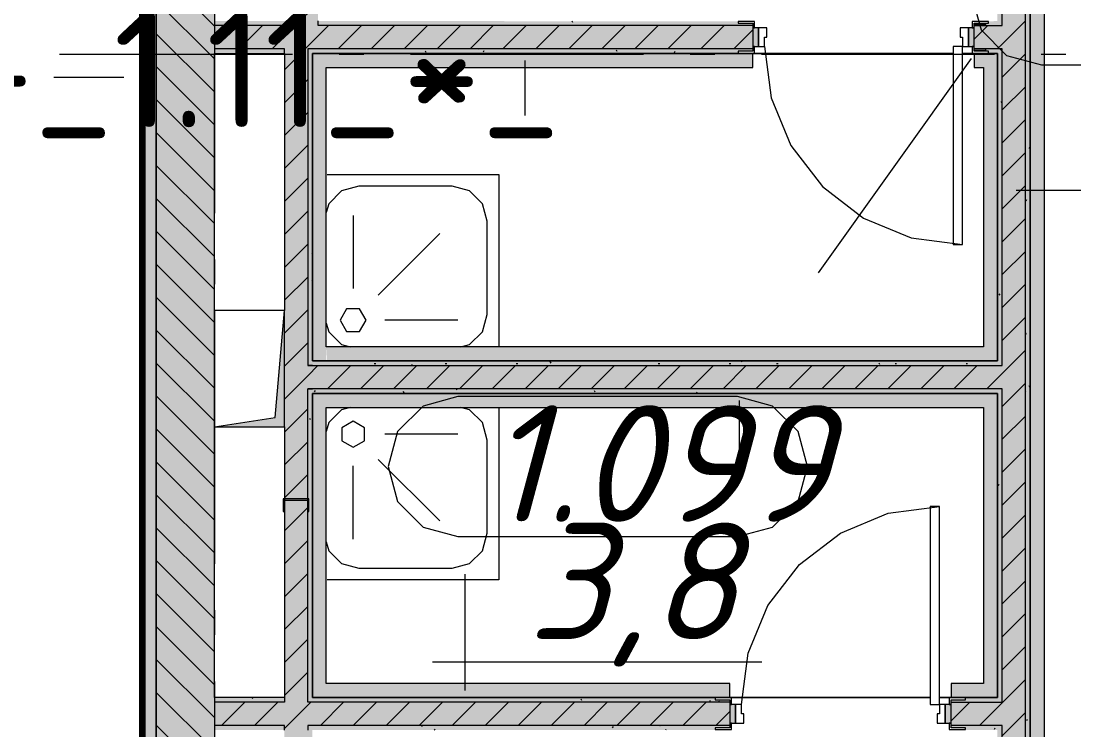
# Model space of a CAD drawing. Header units: millimetres. Extents: x -537608 to 253996, y -217170 to 186033.
# Drawn here: x -288856 to -284338, y -138401 to -135357 of the extents above; entities that cross this region are included whole.
import ezdxf

# ---------------------------------------------------------------- set-up
doc = ezdxf.new("R2010")
doc.units = ezdxf.units.MM
doc.layers.add('16) Лак 1.6м', color=160, linetype='Continuous', lineweight=90)
doc.layers.add('PDF _Геометрия', color=7, linetype='Continuous')
doc.layers.add('PDF _Текст', color=7, linetype='Continuous')
doc.layers.add('PDF _Сплошная заливка', color=7, linetype='Continuous', true_color=0xffffff)
doc.styles.add('PDF ISOCPEUR', font='isocpeur.ttf')
doc.styles.add('PDF ISOCPEUR Italic', font='isocpeui.ttf')

msp = doc.modelspace()

# ---------------------------------------------------------------- hatches: boundary and pattern name
at = {"layer": 'PDF _Сплошная заливка', "transparency": 33554559}
h = msp.add_hatch(color=256, dxfattribs=at)
h.paths.add_polyline_path([(-288026.1727, -150189.9804), (-288026.1727, -147199.9806), (-288276.1738, -147199.9806), (-288276.1738, -150189.9804)], flags=0)
h.paths.add_polyline_path([(-288026.1727, -146699.9783), (-288026.1727, -143499.9771), (-288276.1738, -143499.9771), (-288276.1738, -146699.9783)], flags=0)
h.paths.add_polyline_path([(-288026.1727, -142999.9771), (-288026.1727, -140199.9776), (-288276.1738, -140199.9776), (-288276.1738, -142999.9771)], flags=0)
h.paths.add_polyline_path([(-288026.1727, -139699.9775), (-288026.1727, -134749.975), (-288276.1738, -134749.975), (-288276.1738, -139699.9775)], flags=0)
h.paths.add_polyline_path([(-288276.1738, -134249.9749), (-288026.1727, -134249.9749), (-288026.1727, -133400.3178), (-288026.1727, -133399.6267), (-288026.1727, -132399.9732), (-288276.1738, -132399.9732), (-288276.1738, -134010.3489)], flags=0)
h = msp.add_hatch(color=256, dxfattribs=at)
h.paths.add_polyline_path([(-287581.172, -135376.67), (-287581.172, -134749.975), (-287681.1724, -134749.975), (-287681.1724, -135376.67)], flags=0)
h.paths.add_polyline_path([(-287681.1724, -134249.9749), (-287581.172, -134249.9749), (-287581.172, -132399.9732), (-287681.1724, -132399.9732), (-287681.1724, -134010.3489)], flags=0)
h = msp.add_hatch(color=256, dxfattribs=at)
h.paths.add_polyline_path([(-284666.1724, -142999.9771), (-284646.1715, -142999.9771), (-284646.1715, -142874.6299), (-284666.1724, -142874.6299), (-284666.1724, -142904.6313)], flags=0)
h.paths.add_polyline_path([(-284666.1724, -141924.63), (-284646.1715, -141924.63), (-284646.1715, -141204.6302), (-284666.1724, -141204.6302), (-284666.1724, -141894.6307)], flags=0)
h.paths.add_polyline_path([(-284666.1724, -141104.6298), (-284646.1715, -141104.6298), (-284646.1715, -140931.037), (-284666.1724, -140931.037)], flags=0)
h.paths.add_polyline_path([(-284646.1715, -140831.0366), (-284646.1715, -140551.6713), (-284656.172, -140551.6713), (-284656.172, -140613.6721), (-284664.1724, -140613.6721), (-284666.1724, -140831.0366)], flags=0)
h.paths.add_polyline_path([(-284646.1715, -139601.6715), (-284646.1715, -138381.6716), (-284666.1724, -138381.6716), (-284664.1724, -139539.6706), (-284656.172, -139539.6706), (-284656.172, -139601.6715)], flags=0)
h.paths.add_polyline_path([(-284646.1715, -138281.6712), (-284646.1715, -136936.561), (-284666.1724, -136936.561), (-284666.1724, -138281.6712)], flags=0)
h.paths.add_polyline_path([(-284646.1715, -136836.5606), (-284646.1715, -135476.6704), (-284666.1724, -135476.6704), (-284666.1724, -136836.5606)], flags=0)
h.paths.add_polyline_path([(-284666.1724, -135376.67), (-284646.1715, -135376.67), (-284646.1715, -133989.6267), (-284656.172, -133989.6267), (-284656.172, -134051.6275), (-284664.1724, -134051.6275), (-284666.1724, -135356.6691)], flags=0)
h.paths.add_polyline_path([(-284656.172, -133039.6268), (-284646.1715, -133039.6268), (-284646.1715, -132399.9732), (-284666.1724, -132399.9732), (-284664.1724, -132977.626), (-284656.172, -132977.626)], flags=0)
h = msp.add_hatch(color=256, dxfattribs=at)
h.paths.add_polyline_path([(-284591.0559, -143019.978), (-284546.1711, -143019.978), (-284546.1711, -142874.6299), (-284646.1715, -142874.6299), (-284646.1715, -143019.978)], flags=0)
h.paths.add_polyline_path([(-284646.1715, -141924.63), (-284546.1711, -141924.63), (-284546.1711, -140551.6713), (-284646.1715, -140551.6713), (-284646.1715, -141204.6302)], flags=0)
h.paths.add_polyline_path([(-284646.1715, -139601.6715), (-284546.1711, -139601.6715), (-284546.1711, -133989.6267), (-284646.1715, -133989.6267), (-284646.1715, -139003.0338)], flags=0)
h.paths.add_polyline_path([(-284646.1715, -133039.6268), (-284546.1711, -133039.6268), (-284546.1711, -132399.9732), (-284646.1715, -132399.9732), (-284646.1715, -132583.87)], flags=0)
h = msp.add_hatch(color=256, dxfattribs=at)
h.paths.add_polyline_path([(-284546.1711, -142999.9771), (-284526.1723, -142999.9771), (-284526.1723, -142874.6299), (-284546.1711, -142874.6299), (-284546.1711, -142925.8551)], flags=0)
h.paths.add_polyline_path([(-284526.1723, -141924.63), (-284528.1724, -140613.6721), (-284536.1728, -140613.6721), (-284536.1728, -140551.6713), (-284546.1711, -140551.6713), (-284546.1711, -141924.63)], flags=0)
h.paths.add_polyline_path([(-284526.1723, -139601.6715), (-284528.1724, -134051.6275), (-284536.1728, -134051.6275), (-284536.1728, -133989.6267), (-284546.1711, -133989.6267), (-284546.1711, -139601.6715), (-284536.1728, -139601.6715), (-284536.1728, -139539.6706), (-284528.1724, -139539.6706), (-284528.1724, -139601.6715)], flags=0)
h.paths.add_polyline_path([(-284526.1723, -133039.6268), (-284526.1723, -132399.9732), (-284546.1711, -132399.9732), (-284546.1711, -133039.6268), (-284536.1728, -133039.6268), (-284536.1728, -132977.626), (-284528.1724, -132977.626), (-284528.1724, -133039.6268)], flags=0)
at = {"layer": 'PDF _Сплошная заливка', "true_color": 0xfef929, "transparency": 33554559}
h = msp.add_hatch(color=2, dxfattribs=at)
h.paths.add_polyline_path([(-284466.1716, -142939.9785), (-284466.1716, -142874.6299), (-284518.1719, -142874.6299), (-284518.1719, -142904.6313), (-284526.1723, -142904.6313), (-284526.1723, -142939.9785)], flags=0)
h.paths.add_polyline_path([(-284466.1716, -141924.63), (-284466.1716, -140551.6713), (-284526.1723, -140551.6713), (-284526.1723, -141894.6307), (-284518.1719, -141894.6307), (-284518.1719, -141924.63)], flags=0)
h.paths.add_polyline_path([(-284466.1716, -139601.6715), (-284466.1716, -133989.6267), (-284526.1723, -133989.6267), (-284526.1723, -139601.6715)], flags=0)
h.paths.add_polyline_path([(-284466.1716, -133039.6268), (-284466.1716, -132399.9732), (-284526.1723, -132399.9732), (-284526.1723, -133039.6268)], flags=0)
at = {"layer": 'PDF _Сплошная заливка', "transparency": 33554559}
h = msp.add_hatch(color=256, dxfattribs=at)
h.paths.add_polyline_path([(-285726.1733, -135376.67), (-285716.1728, -135376.67), (-285716.1728, -135366.6695), (-285778.1715, -135366.6695), (-285778.1715, -135358.6691), (-287581.172, -135356.6691), (-287581.172, -135376.67), (-285855.9599, -135376.67)], flags=0)
h.paths.add_polyline_path([(-284704.1721, -135376.67), (-284666.1724, -135376.67), (-284666.1724, -135356.6691), (-284704.1721, -135358.6691), (-284704.1721, -135366.6695), (-284766.1729, -135366.6695), (-284766.1729, -135376.67), (-284756.1725, -135376.67)], flags=0)
h.paths.add_polyline_path([(-287681.1724, -135376.67), (-287681.1724, -135356.6691), (-288026.1727, -135356.6691), (-288026.1727, -135376.67)], flags=0)
h = msp.add_hatch(color=256, dxfattribs=at)
h.paths.add_polyline_path([(-288026.1727, -135476.6704), (-285716.1728, -135476.6704), (-285716.1728, -135376.67), (-288026.1727, -135376.67), (-288026.1727, -135436.83)], flags=0)
h.paths.add_polyline_path([(-284766.1729, -135476.6704), (-284646.1715, -135476.6704), (-284646.1715, -135376.67), (-284766.1729, -135376.67), (-284766.1729, -135466.6699)], flags=0)
at = {"layer": 'PDF _Сплошная заливка', "true_color": 0xf4f4f4, "transparency": 33554559}
for points in [[(-285716.1728, -135466.6699), (-285691.1727, -135466.6699), (-285691.1727, -135386.6704), (-285716.1728, -135386.6704), (-285716.1728, -135436.83)], [(-284791.173, -135466.6699), (-284766.1729, -135466.6699), (-284766.1729, -135386.6704), (-284791.173, -135386.6704), (-284791.173, -135436.83)]]:
    msp.add_hatch(color=7, dxfattribs=at).paths.add_polyline_path(points)
at = {"layer": 'PDF _Сплошная заливка', "transparency": 33554559}
h = msp.add_hatch(color=256, dxfattribs=at)
h.paths.add_polyline_path([(-285716.1728, -135496.6692), (-285719.3721, -135494.6691), (-285778.1715, -135494.6691), (-285778.1715, -135486.6687), (-285716.1728, -135486.6687), (-285716.1728, -135476.6704), (-287626.1731, -135476.6704), (-287626.1731, -135496.6692), (-285720.173, -135496.6692)], flags=0)
h.paths.add_polyline_path([(-284762.1727, -135496.6692), (-284666.1724, -135494.6691), (-284666.1724, -135476.6704), (-284766.1729, -135476.6704), (-284766.1729, -135486.6687), (-284704.1721, -135486.6687), (-284704.1721, -135494.6691), (-284766.1729, -135496.6692)], flags=0)
h.paths.add_polyline_path([(-287726.1735, -135496.6692), (-287726.1735, -135476.6704), (-288026.1727, -135476.6704), (-288026.1727, -135496.6692)], flags=0)
h = msp.add_hatch(color=256, dxfattribs=at)
h.paths.add_polyline_path([(-287626.1731, -149705.5247), (-287626.1731, -147199.9806), (-287726.1735, -147199.9806), (-287726.1735, -149705.5247)], flags=0)
h.paths.add_polyline_path([(-287726.1735, -146699.9783), (-287626.1731, -146699.9783), (-287626.1731, -145299.632), (-287726.1735, -145299.632), (-287726.1735, -145422.1975)], flags=0)
h.paths.add_polyline_path([(-287626.1731, -145199.6315), (-287626.1731, -143499.9771), (-287726.1735, -143499.9771), (-287726.1735, -145199.6315)], flags=0)
h.paths.add_polyline_path([(-287626.1731, -142999.9771), (-287626.1731, -140199.9776), (-287726.1735, -140199.9776), (-287726.1735, -142999.9771)], flags=0)
h.paths.add_polyline_path([(-287626.1731, -139699.9775), (-287626.1731, -138381.6716), (-287726.1735, -138381.6716), (-287726.1735, -139699.9775)], flags=0)
h.paths.add_polyline_path([(-287626.1731, -138281.6712), (-287626.1731, -135476.6704), (-287726.1735, -135476.6704), (-287726.1735, -138281.6712)], flags=0)
h = msp.add_hatch(color=256, dxfattribs=at)
h.paths.add_polyline_path([(-287626.1731, -149605.5243), (-287606.1721, -149605.5243), (-287606.1721, -147199.9806), (-287626.1731, -147199.9806), (-287626.1731, -148275.1597)], flags=0)
h.paths.add_polyline_path([(-287606.1721, -146699.9783), (-287606.1721, -145319.6308), (-287626.1731, -145319.6308), (-287626.1731, -146699.9783)], flags=0)
h.paths.add_polyline_path([(-287606.1721, -145179.6306), (-287606.1721, -143499.9771), (-287626.1731, -143499.9771), (-287626.1731, -145179.6306)], flags=0)
h.paths.add_polyline_path([(-287606.1721, -142999.9771), (-287606.1721, -141204.6302), (-287626.1731, -141204.6302), (-287626.1731, -142999.9771)], flags=0)
h.paths.add_polyline_path([(-287606.1721, -141104.6298), (-287606.1721, -140931.037), (-287626.1731, -140931.037), (-287626.1731, -141104.6298)], flags=0)
h.paths.add_polyline_path([(-287626.1731, -140831.0366), (-287606.1721, -140831.0366), (-287606.1721, -140199.9776), (-287626.1731, -140199.9776), (-287626.1731, -140429.5148)], flags=0)
h.paths.add_polyline_path([(-287606.1721, -139699.9775), (-287606.1721, -138401.6704), (-287626.1731, -138401.6704), (-287626.1731, -139699.9775)], flags=0)
h.paths.add_polyline_path([(-287626.1731, -138261.6702), (-287606.1721, -138261.6702), (-287606.1721, -136936.561), (-287626.1731, -136936.561), (-287626.1731, -137576.5527)], flags=0)
h.paths.add_polyline_path([(-287606.1721, -136836.5606), (-287606.1721, -135496.6692), (-287626.1731, -135496.6692), (-287626.1731, -136836.5606)], flags=0)
at = {"layer": 'PDF _Сплошная заливка', "true_color": 0xfef929, "transparency": 33554559}
h = msp.add_hatch(color=2, dxfattribs=at)
h.paths.add_polyline_path([(-284726.171, -135556.6699), (-284666.1724, -135556.6699), (-284666.1724, -135496.6692), (-284766.1729, -135496.6692), (-284766.1729, -135556.6699)], flags=0)
h.paths.add_polyline_path([(-287542.4985, -135556.6699), (-285716.1728, -135556.6699), (-285716.1728, -135496.6692), (-287546.1736, -135496.6692), (-287546.1736, -135556.6699)], flags=0)
for points in [[(-284726.171, -136816.5618), (-284726.171, -136756.5611), (-287546.1736, -136756.5611), (-287542.4985, -136816.5618), (-285012.6906, -136816.5618)], [(-284726.171, -137016.5606), (-284666.1724, -137016.5606), (-284666.1724, -136956.562), (-287606.1721, -136956.562), (-287606.1721, -137016.5606), (-285012.6906, -137016.5606)]]:
    msp.add_hatch(color=2, dxfattribs=at).paths.add_polyline_path(points)
at = {"layer": 'PDF _Сплошная заливка', "transparency": 33554559}
for points in [[(-284646.1715, -136936.561), (-284646.1715, -136836.5606), (-287626.1731, -136836.5606), (-287626.1731, -136936.561), (-284666.1724, -136936.561)], [(-284666.1724, -136836.5606), (-284666.1724, -136816.5618), (-287606.1721, -136816.5618), (-287606.1721, -136836.5606), (-285012.6906, -136836.5606)], [(-284666.1724, -136956.562), (-284666.1724, -136936.561), (-287606.1721, -136936.561), (-287606.1721, -136956.562), (-285012.6906, -136956.562)]]:
    msp.add_hatch(color=256, dxfattribs=at).paths.add_polyline_path(points)
at = {"layer": 'PDF _Сплошная заливка', "true_color": 0xfef929, "transparency": 33554559}
h = msp.add_hatch(color=2, dxfattribs=at)
h.paths.add_polyline_path([(-284726.171, -138261.6702), (-284726.171, -138201.6696), (-284864.9548, -138201.6696), (-284864.9548, -138261.6702)], flags=0)
h.paths.add_polyline_path([(-285855.9599, -138261.6702), (-285814.9547, -138261.6702), (-285814.9547, -138201.6696), (-287606.1721, -138201.6696), (-287606.1721, -138261.6702), (-287542.4985, -138261.6702)], flags=0)
at = {"layer": 'PDF _Сплошная заливка', "transparency": 33554559}
h = msp.add_hatch(color=256, dxfattribs=at)
h.paths.add_polyline_path([(-284666.1724, -138281.6712), (-284666.1724, -138261.6702), (-284802.9562, -138263.6703), (-284802.9562, -138271.6708), (-284864.9548, -138271.6708), (-284864.9548, -138281.6712), (-284802.9562, -138281.6712)], flags=0)
h.paths.add_polyline_path([(-287726.1735, -138281.6712), (-287726.1735, -138261.6702), (-288026.1727, -138261.6702), (-288026.1727, -138281.6712)], flags=0)
h.paths.add_polyline_path([(-285814.9547, -138281.6712), (-285814.9547, -138271.6708), (-285876.9555, -138271.6708), (-285876.9555, -138263.6703), (-287626.1731, -138261.6702), (-287626.1731, -138281.6712), (-285855.9599, -138281.6712)], flags=0)
h = msp.add_hatch(color=256, dxfattribs=at)
h.paths.add_polyline_path([(-288026.1727, -138381.6716), (-285814.9547, -138381.6716), (-285814.9547, -138281.6712), (-288026.1727, -138281.6712), (-288026.1727, -138289.7921)], flags=0)
h.paths.add_polyline_path([(-284864.9548, -138381.6716), (-284646.1715, -138381.6716), (-284646.1715, -138281.6712), (-284864.9548, -138281.6712), (-284864.9548, -138371.6712)], flags=0)
h = msp.add_hatch(color=256, dxfattribs=at)
h.paths.add_polyline_path([(-285814.9547, -138401.6704), (-285814.9547, -138399.6703), (-285876.9555, -138399.6703), (-285876.9555, -138391.67), (-285814.9547, -138391.67), (-285814.9547, -138381.6716), (-287626.1731, -138381.6716), (-287626.1731, -138401.6704), (-285855.9599, -138401.6704)], flags=0)
h.paths.add_polyline_path([(-287726.1735, -138401.6704), (-287726.1735, -138381.6716), (-288026.1727, -138381.6716), (-288026.1727, -138401.6704)], flags=0)
h.paths.add_polyline_path([(-284666.1724, -138401.6704), (-284666.1724, -138381.6716), (-284864.9548, -138381.6716), (-284864.9548, -138391.67), (-284802.9562, -138395.4334), (-284802.9562, -138399.6703), (-284802.9562, -138401.6704)], flags=0)

# ---------------------------------------------------------------- linework, layer by layer
at = {"layer": '16) Лак 1.6м'}
msp.add_line((-288336.1724, -130199.6276), (-288336.1724, -139979.6291), dxfattribs=at)
at = {"layer": 'PDF _Геометрия', "lineweight": 9}
for p, q in [((-284646.1715, -135376.67), (-284646.1715, -133989.6267)), ((-284546.1711, -139601.6715), (-284546.1711, -133989.6267)), ((-284526.1723, -139601.6715), (-284526.1723, -133989.6267)), ((-284526.1723, -133989.6267), (-284526.1723, -139601.6715)), ((-284466.1716, -133989.6267), (-284466.1716, -139601.6715)), ((-288276.1738, -134749.975), (-288276.1738, -139699.9775)), ((-288276.1738, -139699.9775), (-288276.1738, -134749.975)), ((-288026.1727, -135378.4483), (-288276.1738, -135128.4472)), ((-288026.1727, -135519.8695), (-288276.1738, -135269.8683)), ((-287678.0614, -135376.67), (-287581.172, -135279.7827)), ((-288026.1727, -135356.6691), (-288026.1727, -135376.67)), ((-287681.1724, -135356.6691), (-287681.1724, -135376.67)), ((-287581.172, -135376.67), (-287581.172, -135356.6691)), ((-285708.1724, -135358.6691), (-285778.1715, -135358.6691)), ((-285778.1715, -135358.6691), (-285778.1715, -135366.6695)), ((-285708.1724, -135386.6704), (-285708.1724, -135358.6691)), ((-284704.1721, -135358.6691), (-284774.1712, -135358.6691)), ((-284774.1712, -135358.6691), (-284774.1712, -135386.6704)), ((-284704.1721, -135366.6695), (-284704.1721, -135358.6691)), ((-284646.1715, -135456.0516), (-284546.1711, -135356.0511)), ((-288026.1727, -135441.939), (-287960.9037, -135376.67)), ((-287681.1724, -135376.67), (-288026.1727, -135376.67)), ((-288026.1727, -135376.67), (-288026.1727, -135476.6704)), ((-287919.483, -135476.6704), (-287819.4826, -135376.67)), ((-287778.0597, -135476.6704), (-287678.0614, -135376.67)), ((-287636.6386, -135476.6704), (-287536.6382, -135376.67)), ((-285716.1728, -135376.67), (-287581.172, -135376.67)), ((-287495.2175, -135476.6704), (-287395.217, -135376.67)), ((-287353.7963, -135476.6704), (-287253.7958, -135376.67)), ((-287212.3752, -135476.6704), (-287112.3747, -135376.67)), ((-287070.9541, -135476.6704), (-286970.9536, -135376.67)), ((-286929.5329, -135476.6704), (-286829.5325, -135376.67)), ((-286788.1117, -135476.6704), (-286688.1113, -135376.67)), ((-286646.6885, -135476.6704), (-286546.6902, -135376.67)), ((-286505.2673, -135476.6704), (-286405.2669, -135376.67)), ((-286363.8462, -135476.6704), (-286263.8458, -135376.67)), ((-286222.425, -135476.6704), (-286122.4246, -135376.67)), ((-286081.0039, -135476.6704), (-285981.0034, -135376.67)), ((-285939.5828, -135476.6704), (-285839.5823, -135376.67)), ((-285798.1617, -135476.6704), (-285716.1728, -135394.6816)), ((-285778.1715, -135366.6695), (-285716.1728, -135366.6695)), ((-285716.1728, -135366.6695), (-285716.1728, -135386.6704)), ((-285716.1728, -135386.6704), (-285708.1724, -135386.6704)), ((-285691.1727, -135386.6704), (-285716.1728, -135386.6704)), ((-285716.1728, -135386.6704), (-285716.1728, -135466.6699)), ((-285656.1721, -135386.6704), (-285691.1727, -135386.6704)), ((-285691.1727, -135386.6704), (-285691.1727, -135466.6699)), ((-285691.1727, -135466.6699), (-285691.1727, -135386.6704)), ((-285656.1721, -135426.6702), (-285656.1721, -135386.6704)), ((-284791.173, -135386.6704), (-284826.1715, -135386.6704)), ((-284826.1715, -135386.6704), (-284826.1715, -135426.6702)), ((-284791.173, -135466.6699), (-284791.173, -135386.6704)), ((-284791.173, -135386.6704), (-284791.173, -135466.6699)), ((-284766.1729, -135386.6704), (-284791.173, -135386.6704)), ((-284774.1712, -135386.6704), (-284766.1729, -135386.6704)), ((-284766.1729, -135366.6695), (-284704.1721, -135366.6695)), ((-284766.1729, -135386.6704), (-284766.1729, -135366.6695)), ((-284766.1729, -135434.6297), (-284708.2111, -135376.67)), ((-284766.1729, -135376.67), (-284666.1724, -135376.67)), ((-284766.1729, -135466.6699), (-284766.1729, -135386.6704)), ((-284666.1724, -135376.67), (-284646.1715, -135376.67)), ((-288026.1727, -135661.2906), (-288276.1738, -135411.2895)), ((-285666.1726, -135466.6699), (-285666.1726, -135426.6702)), ((-285666.1726, -135426.6702), (-285656.1721, -135426.6702)), ((-284826.1715, -135426.6702), (-284816.171, -135426.6702)), ((-284816.171, -135426.6702), (-284816.171, -135466.6699)), ((-287726.1735, -135476.6704), (-288026.1727, -135476.6704)), ((-288026.1727, -135476.6704), (-288026.1727, -135496.6692)), ((-288026.1727, -138261.6702), (-288026.1727, -135496.6692)), ((-288026.1727, -135496.6692), (-287726.1735, -135496.6692)), ((-287726.1735, -135566.2032), (-287636.6386, -135476.6704)), ((-287726.1735, -135496.6692), (-287726.1735, -135476.6704)), ((-287726.1735, -135496.6692), (-287726.1735, -136599.6279)), ((-285716.1728, -135476.6704), (-287626.1731, -135476.6704)), ((-287626.1731, -135476.6704), (-287626.1731, -135496.6692)), ((-287626.1731, -135496.6692), (-287626.1731, -136836.5606)), ((-287606.1721, -135496.6692), (-287606.1721, -136816.5618)), ((-287606.1721, -136816.5618), (-287606.1721, -135496.6692)), ((-287546.1736, -135496.6692), (-287606.1721, -135496.6692)), ((-287606.1721, -135496.6692), (-287546.1736, -135496.6692)), ((-285716.1728, -135496.6692), (-287546.1736, -135496.6692)), ((-287546.1736, -135496.6692), (-285716.1728, -135496.6692)), ((-285716.1728, -135486.6687), (-285778.1715, -135486.6687)), ((-285778.1715, -135486.6687), (-285778.1715, -135494.6691)), ((-285778.1715, -135494.6691), (-285708.1724, -135494.6691)), ((-285708.1724, -135466.6699), (-285716.1728, -135466.6699)), ((-285716.1728, -135466.6699), (-285716.1728, -135486.6687)), ((-285716.1728, -135466.6699), (-285691.1727, -135466.6699)), ((-285716.1728, -135556.6699), (-285716.1728, -135496.6692)), ((-285708.1724, -135494.6691), (-285708.1724, -135466.6699)), ((-285691.1727, -135466.6699), (-285666.1726, -135466.6699)), ((-285666.1726, -135466.6699), (-285637.2089, -135686.6653)), ((-284816.171, -135466.6699), (-284856.1729, -135466.6699)), ((-284856.1729, -135466.6699), (-284856.1729, -136316.6694)), ((-284816.171, -135466.6699), (-284791.173, -135466.6699)), ((-284816.171, -136316.6694), (-284816.171, -135466.6699)), ((-284791.173, -135466.6699), (-284766.1729, -135466.6699)), ((-284766.1729, -135466.6699), (-284774.1712, -135466.6699)), ((-284774.1712, -135466.6699), (-284774.1712, -135494.6691)), ((-284774.1712, -135494.6691), (-284704.1721, -135494.6691)), ((-284766.1729, -135486.6687), (-284766.1729, -135466.6699)), ((-284666.1724, -135476.6704), (-284766.1729, -135476.6704)), ((-284704.1721, -135486.6687), (-284766.1729, -135486.6687)), ((-284766.1729, -135496.6692), (-284766.1729, -135556.6699)), ((-284666.1724, -135496.6692), (-284766.1729, -135496.6692)), ((-284766.1729, -135496.6692), (-284666.1724, -135496.6692)), ((-284704.1721, -135494.6691), (-284704.1721, -135486.6687)), ((-284666.7904, -135476.6704), (-284646.1715, -135456.0516)), ((-284646.1715, -135476.6704), (-284666.1724, -135476.6704)), ((-284666.1724, -135496.6692), (-284666.1724, -135556.6699)), ((-284666.1724, -135556.6699), (-284666.1724, -135496.6692)), ((-284646.1715, -136836.5606), (-284646.1715, -135476.6704)), ((-284646.1715, -135597.4727), (-284546.1711, -135497.4723)), ((-286694.3549, -135526.6685), (-286694.3549, -135762.5247)), ((-288026.1727, -135802.7117), (-288276.1738, -135552.7106)), ((-287546.1736, -136756.5611), (-287546.1736, -135556.6699)), ((-287546.1736, -135556.6699), (-285716.1728, -135556.6699)), ((-284766.1729, -135556.6699), (-284726.171, -135556.6699)), ((-284726.171, -135556.6699), (-284726.171, -136756.5611)), ((-284666.1724, -136816.5618), (-284666.1724, -135556.6699)), ((-284666.1724, -135556.6699), (-284666.1724, -136816.5618)), ((-288715.7146, -135598.0433), (-288415.7133, -135598.0433)), ((-287726.1735, -135707.6244), (-287626.1731, -135607.6239)), ((-284646.1715, -135738.8939), (-284546.1711, -135638.8956)), ((-288026.1727, -135944.1329), (-288276.1738, -135694.1339)), ((-285637.2089, -135686.6653), (-285552.2942, -135891.6697)), ((-287726.1735, -135849.0455), (-287626.1731, -135749.0472)), ((-284646.1715, -135880.3171), (-284546.1711, -135780.3167)), ((-288026.1727, -136085.554), (-288276.1738, -135835.5551)), ((-287726.1735, -135990.4666), (-287626.1731, -135890.4683)), ((-285552.2942, -135891.6697), (-285417.2135, -136067.7103)), ((-284646.1715, -136021.7383), (-284546.1711, -135921.7378)), ((-288026.1727, -136226.9751), (-288276.1738, -135976.9762)), ((-287726.1735, -136131.8899), (-287626.1731, -136031.8895)), ((-285417.2135, -136067.7103), (-285241.1729, -136202.791)), ((-284646.1715, -136163.1594), (-284546.1711, -136063.159)), ((-288026.1727, -136368.3963), (-288276.1738, -136118.3973)), ((-287726.1735, -136273.3111), (-287626.1731, -136173.3106)), ((-285241.1729, -136202.791), (-285036.1685, -136287.7057)), ((-284646.1715, -136304.5806), (-284546.1711, -136204.5801)), ((-288026.1727, -136509.8196), (-288276.1738, -136259.8185)), ((-285036.1685, -136287.7057), (-284816.171, -136316.6694)), ((-287726.1735, -136414.7322), (-287626.1731, -136314.7317)), ((-284856.1729, -136316.6694), (-284816.171, -136316.6694)), ((-284646.1715, -136446.0017), (-284546.1711, -136346.0013)), ((-288026.1727, -136651.2407), (-288276.1738, -136401.2396)), ((-287726.1735, -136556.1533), (-287626.1731, -136456.1528)), ((-284646.1715, -136587.4228), (-284546.1711, -136487.4224)), ((-288026.1727, -136792.6618), (-288276.1738, -136542.6607)), ((-287726.1735, -136697.5745), (-287626.1731, -136597.574)), ((-284646.1715, -136728.8439), (-284546.1711, -136628.8435)), ((-288026.1727, -136934.083), (-288276.1738, -136684.0819)), ((-287726.1735, -136838.9956), (-287626.1731, -136738.9952)), ((-284726.171, -136756.5611), (-287546.1736, -136756.5611)), ((-284646.1715, -136870.2651), (-284546.1711, -136770.2668)), ((-288026.1727, -137075.5042), (-288276.1738, -136825.5052)), ((-287626.1731, -136880.4184), (-287582.3174, -136836.5606)), ((-287606.1721, -136836.5606), (-287626.1731, -136836.5606)), ((-287626.1731, -136836.5606), (-287606.1721, -136836.5606)), ((-287606.1721, -136816.5618), (-287546.1736, -136816.5618)), ((-287546.1736, -136816.5618), (-287606.1721, -136816.5618)), ((-287606.1721, -136836.5606), (-284666.1724, -136836.5606)), ((-284726.171, -136816.5618), (-287546.1736, -136816.5618)), ((-287546.1736, -136816.5618), (-284726.171, -136816.5618)), ((-287540.8945, -136936.561), (-287440.8941, -136836.5606)), ((-287399.4734, -136936.561), (-287299.4729, -136836.5606)), ((-287258.0523, -136936.561), (-287158.0518, -136836.5606)), ((-287116.6311, -136936.561), (-287016.6307, -136836.5606)), ((-286975.21, -136936.561), (-286875.2096, -136836.5606)), ((-286833.7888, -136936.561), (-286733.7884, -136836.5606)), ((-286692.3677, -136936.561), (-286592.3673, -136836.5606)), ((-286550.9444, -136936.561), (-286450.9461, -136836.5606)), ((-286409.5233, -136936.561), (-286309.5229, -136836.5606)), ((-286268.1021, -136936.561), (-286168.1017, -136836.5606)), ((-286126.681, -136936.561), (-286026.6805, -136836.5606)), ((-285985.2599, -136936.561), (-285885.2594, -136836.5606)), ((-285843.8388, -136936.561), (-285743.8383, -136836.5606)), ((-285702.4176, -136936.561), (-285602.4171, -136836.5606)), ((-285560.9964, -136936.561), (-285460.996, -136836.5606)), ((-285419.5732, -136936.561), (-285319.5749, -136836.5606)), ((-285278.152, -136936.561), (-285178.1516, -136836.5606)), ((-285136.7309, -136936.561), (-285036.7304, -136836.5606)), ((-284995.3097, -136936.561), (-284895.3093, -136836.5606)), ((-284853.8886, -136936.561), (-284753.8882, -136836.5606)), ((-284726.171, -136816.5618), (-284666.1724, -136816.5618)), ((-284666.1724, -136816.5618), (-284726.171, -136816.5618)), ((-284666.1724, -136836.5606), (-284646.1715, -136836.5606)), ((-287726.1735, -136980.4167), (-287626.1731, -136880.4184)), ((-284712.4675, -136936.561), (-284646.1715, -136870.2651)), ((-287606.1721, -136936.561), (-287626.1731, -136936.561)), ((-287626.1731, -138261.6702), (-287626.1731, -136936.561)), ((-287626.1731, -136936.561), (-287606.1721, -136936.561)), ((-284666.1724, -136936.561), (-287606.1721, -136936.561)), ((-284646.1715, -136936.561), (-284666.1724, -136936.561)), ((-284646.1715, -137011.6884), (-284546.1711, -136911.688)), ((-284646.1715, -138281.6712), (-284646.1715, -136936.561)), ((-288026.1727, -137216.9253), (-288276.1738, -136966.9263)), ((-284666.1724, -136956.562), (-287606.1721, -136956.562)), ((-287606.1721, -136956.562), (-287606.1721, -137016.5606)), ((-287606.1721, -137016.5606), (-287606.1721, -136956.562)), ((-287606.1721, -136956.562), (-284666.1724, -136956.562)), ((-285773.9409, -136986.5613), (-285773.9409, -137197.82)), ((-284666.1724, -137016.5606), (-284666.1724, -136956.562)), ((-284666.1724, -136956.562), (-284666.1724, -137016.5606)), ((-287726.1735, -137121.8379), (-287626.1731, -137021.8396)), ((-287606.1721, -138201.6696), (-287606.1721, -137016.5606)), ((-287606.1721, -137016.5606), (-287606.1721, -138201.6696)), ((-287546.1736, -138201.6696), (-287546.1736, -137016.5606)), ((-287546.1736, -137016.5606), (-284726.171, -137016.5606)), ((-284726.171, -137016.5606), (-284726.171, -138201.6696)), ((-284666.1724, -138261.6702), (-284666.1724, -137016.5606)), ((-284666.1724, -137016.5606), (-284666.1724, -138261.6702)), ((-284646.1715, -137153.1095), (-284546.1711, -137053.1091)), ((-288026.1727, -137358.3464), (-288276.1738, -137108.3474)), ((-287726.1735, -137099.628), (-287726.1735, -138261.6702)), ((-287726.1735, -137263.2611), (-287626.1731, -137163.2607)), ((-284646.1715, -137294.5307), (-284546.1711, -137194.5302)), ((-288026.1727, -137499.7675), (-288276.1738, -137249.7686)), ((-287726.1735, -137404.6823), (-287626.1731, -137304.6819)), ((-284646.1715, -137435.9518), (-284546.1711, -137335.9514)), ((-288026.1727, -137641.1909), (-288276.1738, -137391.1898)), ((-287726.1735, -137546.1035), (-287626.1731, -137446.103)), ((-285339.9547, -137555.5484), (-285134.9525, -137470.6337)), ((-285134.9525, -137470.6337), (-284914.955, -137441.67)), ((-284914.955, -137441.67), (-284954.9548, -137441.67)), ((-284954.9548, -137441.67), (-284954.9548, -138291.6695)), ((-284914.955, -138291.6695), (-284914.955, -137441.67)), ((-284646.1715, -137577.373), (-284546.1711, -137477.3725)), ((-288026.1727, -137782.612), (-288276.1738, -137532.6109)), ((-285515.9954, -137690.6291), (-285339.9547, -137555.5484)), ((-287726.1735, -137687.5246), (-287626.1731, -137587.5241)), ((-284646.1715, -137718.7941), (-284546.1711, -137618.7937)), ((-288026.1727, -137924.0331), (-288276.1738, -137674.032)), ((-285651.0782, -137866.6698), (-285515.9954, -137690.6291)), ((-287726.1735, -137828.9457), (-287626.1731, -137728.9453)), ((-286950.9203, -138231.6709), (-286950.9203, -137731.6709)), ((-284646.1715, -137860.2152), (-284546.1711, -137760.2148)), ((-288026.1727, -138065.4542), (-288276.1738, -137815.4531)), ((-287726.1735, -137970.3669), (-287626.1731, -137870.3665)), ((-285735.9929, -138071.6742), (-285651.0782, -137866.6698)), ((-284646.1715, -138001.6364), (-284546.1711, -137901.6381)), ((-288026.1727, -138206.8754), (-288276.1738, -137956.8765)), ((-287726.1735, -138111.788), (-287626.1731, -138011.7897)), ((-285764.9566, -138291.6695), (-285735.9929, -138071.6742)), ((-284646.1715, -138143.0597), (-284546.1711, -138043.0593)), ((-288026.1727, -138348.2966), (-288276.1738, -138098.2976)), ((-287726.1735, -138253.2113), (-287626.1731, -138153.2108)), ((-287606.1721, -138201.6696), (-287606.1721, -138261.6702)), ((-287606.1721, -138261.6702), (-287606.1721, -138201.6696)), ((-285814.9547, -138201.6696), (-287546.1736, -138201.6696)), ((-285814.9547, -138261.6702), (-285814.9547, -138201.6696)), ((-284726.171, -138201.6696), (-284864.9548, -138201.6696)), ((-284864.9548, -138201.6696), (-284864.9548, -138261.6702)), ((-284646.1715, -138284.4808), (-284546.1711, -138184.4804)), ((-288026.1727, -138489.7177), (-288276.1738, -138239.7187)), ((-287726.1735, -138261.6702), (-288026.1727, -138261.6702)), ((-288026.1727, -138261.6702), (-288026.1727, -138281.6712)), ((-287726.1735, -138281.6712), (-288026.1727, -138281.6712)), ((-288026.1727, -138281.6712), (-288026.1727, -138381.6716)), ((-287996.055, -138381.6716), (-287896.0546, -138281.6712)), ((-287854.6339, -138381.6716), (-287754.6335, -138281.6712)), ((-287726.1735, -138261.6702), (-287726.1735, -138281.6712)), ((-287713.2127, -138381.6716), (-287613.2123, -138281.6712)), ((-287626.1731, -138281.6712), (-287626.1731, -138261.6702)), ((-285814.9547, -138281.6712), (-287626.1731, -138281.6712)), ((-285814.9547, -138261.6702), (-287606.1721, -138261.6702)), ((-287606.1721, -138261.6702), (-285814.9547, -138261.6702)), ((-287571.7916, -138381.6716), (-287471.7911, -138281.6712)), ((-287430.3683, -138381.6716), (-287330.37, -138281.6712)), ((-287288.9472, -138381.6716), (-287188.9489, -138281.6712)), ((-287147.526, -138381.6716), (-287047.5256, -138281.6712)), ((-287006.1049, -138381.6716), (-286906.1044, -138281.6712)), ((-286864.6837, -138381.6716), (-286764.6833, -138281.6712)), ((-286723.2626, -138381.6716), (-286623.2622, -138281.6712)), ((-286581.8415, -138381.6716), (-286481.8411, -138281.6712)), ((-286440.4203, -138381.6716), (-286340.4199, -138281.6712)), ((-286298.997, -138381.6716), (-286198.9987, -138281.6712)), ((-286157.5759, -138381.6716), (-286057.5776, -138281.6712)), ((-286016.1548, -138381.6716), (-285916.1544, -138281.6712)), ((-285806.9565, -138263.6703), (-285876.9555, -138263.6703)), ((-285876.9555, -138263.6703), (-285876.9555, -138271.6708)), ((-285876.9555, -138271.6708), (-285814.9547, -138271.6708)), ((-285814.9547, -138271.6708), (-285814.9547, -138291.6695)), ((-285814.9547, -138291.6695), (-285806.9565, -138291.6695)), ((-285789.9546, -138291.6695), (-285814.9547, -138291.6695)), ((-285814.9547, -138291.6695), (-285814.9547, -138371.6712)), ((-285806.9565, -138291.6695), (-285806.9565, -138263.6703)), ((-285764.9566, -138291.6695), (-285789.9546, -138291.6695)), ((-285789.9546, -138291.6695), (-285789.9546, -138371.6712)), ((-285789.9546, -138371.6712), (-285789.9546, -138291.6695)), ((-285764.9566, -138331.6714), (-285764.9566, -138291.6695)), ((-284954.9548, -138291.6695), (-284914.955, -138291.6695)), ((-284914.955, -138291.6695), (-284914.955, -138331.6714)), ((-284889.9549, -138291.6695), (-284914.955, -138291.6695)), ((-284889.9549, -138371.6712), (-284889.9549, -138291.6695)), ((-284864.9548, -138291.6695), (-284889.9549, -138291.6695)), ((-284889.9549, -138291.6695), (-284889.9549, -138371.6712)), ((-284802.9562, -138263.6703), (-284872.9552, -138263.6703)), ((-284872.9552, -138263.6703), (-284872.9552, -138291.6695)), ((-284872.9552, -138291.6695), (-284864.9548, -138291.6695)), ((-284864.9548, -138261.6702), (-284726.171, -138261.6702)), ((-284726.171, -138261.6702), (-284864.9548, -138261.6702)), ((-284864.9548, -138271.6708), (-284802.9562, -138271.6708)), ((-284864.9548, -138291.6695), (-284864.9548, -138271.6708)), ((-284864.9548, -138361.8429), (-284784.7831, -138281.6712)), ((-284864.9548, -138281.6712), (-284666.1724, -138281.6712)), ((-284864.9548, -138371.6712), (-284864.9548, -138291.6695)), ((-284802.9562, -138271.6708), (-284802.9562, -138263.6703)), ((-284743.3624, -138381.6716), (-284646.1715, -138284.4808)), ((-284726.171, -138261.6702), (-284666.1724, -138261.6702)), ((-284666.1724, -138261.6702), (-284726.171, -138261.6702)), ((-284666.1724, -138281.6712), (-284646.1715, -138281.6712)), ((-285874.7336, -138381.6716), (-285814.9547, -138321.8927)), ((-285754.9561, -138331.6714), (-285764.9566, -138331.6714)), ((-285754.9561, -138371.6712), (-285754.9561, -138331.6714)), ((-284914.955, -138331.6714), (-284924.9555, -138331.6714)), ((-284924.9555, -138331.6714), (-284924.9555, -138371.6712)), ((-284646.1715, -138425.9019), (-284546.1711, -138325.9015)), ((-288026.1727, -138631.1388), (-288276.1738, -138381.1398)), ((-287726.1735, -138381.6716), (-288026.1727, -138381.6716)), ((-288026.1727, -138381.6716), (-288026.1727, -138401.6704)), ((-287726.1735, -138394.6324), (-287713.2127, -138381.6716)), ((-287726.1735, -138401.6704), (-287726.1735, -138381.6716)), ((-285814.9547, -138381.6716), (-287626.1731, -138381.6716)), ((-287626.1731, -138381.6716), (-287626.1731, -138401.6704)), ((-285806.9565, -138371.6712), (-285814.9547, -138371.6712)), ((-285814.9547, -138371.6712), (-285814.9547, -138391.67)), ((-285814.9547, -138371.6712), (-285789.9546, -138371.6712)), ((-285806.9565, -138399.6703), (-285806.9565, -138371.6712)), ((-285789.9546, -138371.6712), (-285754.9561, -138371.6712)), ((-284924.9555, -138371.6712), (-284889.9549, -138371.6712)), ((-284889.9549, -138371.6712), (-284864.9548, -138371.6712)), ((-284864.9548, -138371.6712), (-284872.9552, -138371.6712)), ((-284872.9552, -138371.6712), (-284872.9552, -138399.6703)), ((-284864.9548, -138391.67), (-284864.9548, -138371.6712)), ((-284666.1724, -138381.6716), (-284864.9548, -138381.6716)), ((-284646.1715, -138381.6716), (-284666.1724, -138381.6716)), ((-284646.1715, -139601.6715), (-284646.1715, -138381.6716)), ((-285814.9547, -138391.67), (-285876.9555, -138391.67)), ((-285876.9555, -138391.67), (-285876.9555, -138399.6703)), ((-285876.9555, -138399.6703), (-285806.9565, -138399.6703)), ((-284872.9552, -138399.6703), (-284802.9562, -138399.6703)), ((-284802.9562, -138391.67), (-284864.9548, -138391.67)), ((-284802.9562, -138399.6703), (-284802.9562, -138391.67))]:
    msp.add_line(p, q, dxfattribs=at)
at = {"layer": 'PDF _Геометрия', "color": 253, "lineweight": 9, "true_color": 0xaaaaaa}
for p, q in [((-288026.1727, -135181.3367), (-288026.1727, -136181.3368)), ((-284776.9807, -135244.8747), (-284736.7872, -135394.8732)), ((-284736.7872, -135394.8732), (-284626.9801, -135504.6825)), ((-288690.9427, -135499.6274), (-287690.9426, -135499.6274)), ((-287490.9417, -135499.6274), (-287385.1089, -135499.6274)), ((-287185.108, -135499.6274), (-286185.1079, -135499.6274)), ((-285985.1092, -135499.6274), (-285879.2742, -135499.6274)), ((-285679.2755, -135499.6274), (-284679.2753, -135499.6274)), ((-285434.7601, -136438.1649), (-284776.9807, -135517.3462)), ((-284626.9801, -135504.6825), (-284476.9794, -135544.8739)), ((-284479.2744, -135499.6274), (-284373.4417, -135499.6274)), ((-284476.9794, -135544.8739), (-283276.9784, -135544.8739)), ((-287542.4985, -136016.5604), (-287256.1727, -136016.5604)), ((-287256.1727, -136016.5604), (-286806.1729, -136016.5604)), ((-286806.1729, -136016.5604), (-286806.1729, -136466.5602)), ((-287406.1734, -136066.5606), (-287481.1737, -136086.6563)), ((-287256.1727, -136066.5606), (-287406.1734, -136066.5606)), ((-287006.1738, -136066.5606), (-287256.1727, -136066.5606)), ((-286931.1735, -136086.6563), (-287006.1738, -136066.5606)), ((-284586.018, -136082.9102), (-283173.1048, -136082.9102)), ((-287481.1737, -136086.6563), (-287536.0763, -136141.5609)), ((-286876.2688, -136141.5609), (-286931.1735, -136086.6563)), ((-287536.0763, -136141.5609), (-287546.1736, -136179.2399)), ((-286856.1731, -136216.5613), (-286876.2688, -136141.5609)), ((-287431.1735, -136191.5612), (-287431.1735, -136505.6967)), ((-286856.1731, -136466.5602), (-286856.1731, -136216.5613)), ((-287059.2463, -136269.6359), (-287323.4073, -136533.7949)), ((-288026.1727, -136381.3377), (-288026.1727, -136487.1705)), ((-286856.1731, -136616.5609), (-286856.1731, -136466.5602)), ((-286806.1729, -136466.5602), (-286806.1729, -136756.5611)), ((-287726.1735, -136599.6279), (-288026.1727, -136599.6279)), ((-288026.1727, -136599.6279), (-288026.1727, -137099.628)), ((-287766.1733, -137059.6282), (-287726.1735, -136599.6279)), ((-287726.1735, -137099.628), (-287726.1735, -136599.6279)), ((-287459.0672, -136593.2466), (-287486.9631, -136641.561)), ((-287403.2776, -136593.2466), (-287459.0672, -136593.2466)), ((-287375.384, -136641.561), (-287403.2776, -136593.2466)), ((-286876.2688, -136691.5613), (-286856.1731, -136616.5609)), ((-287546.1736, -136653.8824), (-287536.0763, -136691.5613)), ((-287486.9631, -136641.561), (-287459.0672, -136689.8755)), ((-287403.2776, -136689.8755), (-287375.384, -136641.561)), ((-286981.1737, -136641.561), (-287295.3091, -136641.561)), ((-288026.1727, -136687.1714), (-288026.1727, -137687.1715)), ((-287536.0763, -136691.5613), (-287481.1737, -136746.4637)), ((-287459.0672, -136689.8755), (-287403.2776, -136689.8755)), ((-286931.1735, -136746.4637), (-286876.2688, -136691.5613)), ((-287481.1737, -136746.4637), (-287443.4927, -136756.5611)), ((-286968.8523, -136756.5611), (-286931.1735, -136746.4637)), ((-286981.1629, -136969.9964), (-287131.1636, -137010.1899)), ((-285781.1619, -136969.9964), (-286981.1629, -136969.9964)), ((-285631.1612, -137010.1899), (-285781.1619, -136969.9964)), ((-287481.1737, -137026.6579), (-287536.0763, -137081.5604)), ((-287443.4927, -137016.5606), (-287481.1737, -137026.6579)), ((-287131.1636, -137010.1899), (-287240.9707, -137119.9971)), ((-286931.1735, -137026.6579), (-286968.8523, -137016.5606)), ((-286876.2688, -137081.5604), (-286931.1735, -137026.6579)), ((-286806.1729, -137016.5606), (-286806.1729, -137306.5614)), ((-285521.3541, -137119.9971), (-285631.1612, -137010.1899)), ((-288026.1727, -137099.628), (-287766.1733, -137059.6282)), ((-287431.1735, -137075.7711), (-287479.488, -137103.6669)), ((-287382.8569, -137103.6669), (-287431.1735, -137075.7711)), ((-288026.1727, -137099.628), (-287726.1735, -137099.628)), ((-287536.0763, -137081.5604), (-287546.1736, -137119.2414)), ((-287479.488, -137103.6669), (-287479.488, -137159.4564)), ((-287382.8569, -137159.4564), (-287382.8569, -137103.6669)), ((-287240.9707, -137119.9971), (-287281.1621, -137269.9956)), ((-286856.1731, -137156.5607), (-286876.2688, -137081.5604)), ((-285481.1627, -137269.9956), (-285521.3541, -137119.9971)), ((-287479.488, -137159.4564), (-287431.1735, -137187.3501)), ((-287431.1735, -137187.3501), (-287382.8569, -137159.4564)), ((-286981.1737, -137131.5606), (-287295.3091, -137131.5606)), ((-286856.1731, -137306.5614), (-286856.1731, -137156.5607)), ((-287059.2463, -137503.4879), (-287323.4073, -137239.3267)), ((-287431.1735, -137581.5605), (-287431.1735, -137267.425)), ((-287281.1621, -137269.9956), (-287240.9707, -137419.9963)), ((-285521.3541, -137419.9963), (-285481.1627, -137269.9956)), ((-286856.1731, -137556.5603), (-286856.1731, -137306.5614)), ((-286806.1729, -137306.5614), (-286806.1729, -137756.5612)), ((-287240.9707, -137419.9963), (-287131.1636, -137529.8034)), ((-285631.1612, -137529.8034), (-285521.3541, -137419.9963)), ((-287131.1636, -137529.8034), (-286981.1629, -137569.997)), ((-285781.1619, -137569.997), (-285631.1612, -137529.8034)), ((-286981.1629, -137569.997), (-285781.1619, -137569.997)), ((-286876.2688, -137631.5607), (-286856.1731, -137556.5603)), ((-287546.1736, -137593.8818), (-287536.0763, -137631.5607)), ((-287536.0763, -137631.5607), (-287481.1737, -137686.4653)), ((-286931.1735, -137686.4653), (-286876.2688, -137631.5607)), ((-287481.1737, -137686.4653), (-287406.1734, -137706.561)), ((-287406.1734, -137706.561), (-287256.1727, -137706.561)), ((-287256.1727, -137706.561), (-287006.1738, -137706.561)), ((-287006.1738, -137706.561), (-286931.1735, -137686.4653)), ((-287256.1727, -137756.5612), (-287542.4985, -137756.5612)), ((-286806.1729, -137756.5612), (-287256.1727, -137756.5612)), ((-288026.1727, -137887.1724), (-288026.1727, -137993.0052)), ((-287090.2015, -138108.0311), (-285677.2883, -138108.0311)), ((-288026.1727, -138193.006), (-288026.1727, -139193.0062)), ((-286114.956, -138381.6716), (-286113.9548, -138381.6716))]:
    msp.add_line(p, q, dxfattribs=at)
at = {"layer": 'PDF _Геометрия', "color": 8, "lineweight": 9, "true_color": 0x787878}
for p, q in [((-286487.6884, -135363.1882), (-286491.0406, -135357.3817)), ((-287535.7641, -135376.67), (-287536.9352, -135374.6398)), ((-287117.2167, -135492.0124), (-287120.5711, -135486.2059)), ((-287099.7563, -135476.6704), (-287099.907, -135476.933)), ((-286890.4417, -135478.4014), (-286891.4407, -135476.6704)), ((-286869.7776, -135484.7376), (-286873.1298, -135490.5441)), ((-286298.0992, -135488.3653), (-286301.4536, -135482.5588)), ((-286050.6602, -135488.3846), (-286054.0123, -135494.1911)), ((-284646.2534, -135707.8461), (-284649.6055, -135702.0396)), ((-284527.6363, -135898.4321), (-284530.9885, -135904.2386)), ((-284541.2494, -136125.2071), (-284544.6016, -136131.0158)), ((-284646.1715, -136306.9402), (-284646.2016, -136306.9919)), ((-287606.1721, -136353.81), (-287607.9074, -136356.8134)), ((-287606.1721, -136473.9169), (-287607.6642, -136471.3355)), ((-284656.4605, -136527.9604), (-284659.8126, -136533.7669)), ((-284541.0061, -136702.9417), (-284544.3583, -136697.1331)), ((-287340.9733, -136827.0704), (-287334.2669, -136827.0704)), ((-287178.225, -136831.7832), (-287180.9829, -136836.5606)), ((-287036.173, -136827.0704), (-287029.4666, -136827.0704)), ((-286731.3728, -136827.0704), (-286724.6664, -136827.0704)), ((-286581.9943, -136825.447), (-286585.3465, -136819.6405)), ((-286359.1075, -136835.4303), (-286359.7599, -136836.5606)), ((-286121.7723, -136827.0704), (-286115.068, -136827.0704)), ((-285816.972, -136827.0704), (-285810.2677, -136827.0704)), ((-285762.8769, -136821.7999), (-285765.9017, -136816.5618)), ((-285613.7718, -136827.0704), (-285607.0675, -136827.0704)), ((-285170.5344, -136831.7638), (-285173.8866, -136825.9573)), ((-285105.7714, -136827.0704), (-285099.0671, -136827.0704)), ((-284800.9711, -136827.0704), (-284794.2668, -136827.0704)), ((-287594.5892, -136943.3472), (-287597.9436, -136949.1558)), ((-286984.7454, -136940.6603), (-286987.1116, -136936.561)), ((-284527.393, -136929.7168), (-284530.7473, -136923.9103)), ((-287211.5226, -136954.2713), (-287214.8748, -136948.4647)), ((-286392.4051, -136950.6241), (-286395.7573, -136944.8176)), ((-285956.3543, -136950.6435), (-285959.7065, -136956.4501)), ((-285802.39, -136956.562), (-285803.417, -136954.7815)), ((-284544.8965, -136944.3246), (-284546.1711, -136946.5357)), ((-287614.2758, -137069.4823), (-287617.628, -137063.6758)), ((-284660.1076, -137347.0778), (-284663.4597, -137352.8866)), ((-287860.9808, -138267.776), (-287864.3351, -138261.9695)), ((-286449.523, -138274.0949), (-286452.8752, -138268.2863)), ((-285899.2364, -138274.1121), (-285902.5907, -138279.9209)), ((-285858.5606, -138281.6712), (-285860.5349, -138278.2523)), ((-287134.7202, -138382.0312), (-287138.0724, -138387.8377)), ((-286315.6028, -138385.6783), (-286318.9549, -138391.4848)), ((-284538.5776, -138355.7845), (-284541.9319, -138361.5911)), ((-287079.7726, -138401.6704), (-287082.4056, -138397.1105)), ((-286088.8256, -138399.2893), (-286090.1992, -138401.6704)), ((-284677.3679, -138392.9725), (-284680.72, -138398.779))]:
    msp.add_line(p, q, dxfattribs=at)
at = {"layer": 'PDF _Геометрия', "color": 253, "lineweight": 20, "true_color": 0xaaaaaa}
for p, q in [((-284716.1727, -135371.6687), (-284766.1729, -135371.6687)), ((-284766.1729, -135376.67), (-284716.1727, -135376.67)), ((-284716.1727, -135376.67), (-284716.1727, -135371.6687)), ((-284716.1727, -135476.6704), (-284766.1729, -135476.6704)), ((-284766.1729, -135481.6696), (-284716.1727, -135481.6696)), ((-284716.1727, -135481.6696), (-284716.1727, -135476.6704)), ((-287621.1739, -137408.7428), (-287731.1727, -137408.7428)), ((-287731.1727, -137408.7428), (-287731.1727, -137463.7422)), ((-287726.1735, -137413.7419), (-287626.1731, -137413.7419)), ((-287726.1735, -137463.7422), (-287726.1735, -137413.7419)), ((-287626.1731, -137413.7419), (-287626.1731, -137463.7422)), ((-287621.1739, -137463.7422), (-287621.1739, -137408.7428)), ((-287731.1727, -137463.7422), (-287726.1735, -137463.7422)), ((-287626.1731, -137463.7422), (-287621.1739, -137463.7422))]:
    msp.add_line(p, q, dxfattribs=at)
at = {"layer": 'PDF _Геометрия', "color": 9, "lineweight": 9, "true_color": 0xc0c0c0}
for p, q in [((-284856.1729, -135496.6692), (-285716.1728, -135496.6692)), ((-285716.1728, -135496.6692), (-284856.1729, -135496.6692)), ((-284766.1729, -135496.6692), (-284816.171, -135496.6692)), ((-284816.171, -135496.6692), (-284766.1729, -135496.6692)), ((-285814.9547, -138261.6702), (-284954.9548, -138261.6702)), ((-284954.9548, -138261.6702), (-285814.9547, -138261.6702)), ((-284914.955, -138261.6702), (-284864.9548, -138261.6702)), ((-284864.9548, -138261.6702), (-284914.955, -138261.6702))]:
    msp.add_line(p, q, dxfattribs=at)
at = {"layer": 'PDF _Сплошная заливка', "color": 11, "lineweight": 35, "true_color": 0xff7d7d, "transparency": 33554559}
msp.add_solid([(-288276.5204, -139979.6291), (-288276.1738, -130199.6276), (-288336.1724, -139979.6291), (-288336.1724, -130199.6276)], dxfattribs=at)
at = {"layer": 'PDF _Сплошная заливка', "color": 2, "lineweight": 35, "true_color": 0xfef929, "transparency": 33554559}
for points in [[(-287546.1736, -136816.5618), (-287546.1736, -135496.6692), (-287606.1721, -136816.5618), (-287606.1721, -135496.6692)], [(-284666.1724, -136816.5618), (-284666.1724, -135556.6699), (-284726.171, -136816.5618), (-284726.171, -135556.6699)], [(-287546.1736, -138201.6696), (-287546.1736, -137016.5606), (-287606.1721, -138201.6696), (-287606.1721, -137016.5606)], [(-284666.1724, -138261.6702), (-284666.1724, -137016.5606), (-284726.171, -138261.6702), (-284726.171, -137016.5606)]]:
    msp.add_solid(points, dxfattribs=at)
at = {"layer": 'PDF _Сплошная заливка', "color": 254, "lineweight": 35, "true_color": 0xe2e2e2, "transparency": 33554559}
msp.add_solid([(-287726.1735, -137099.628), (-287726.1735, -136599.6279), (-288026.1727, -137099.628), (-287766.1733, -137059.6282)], dxfattribs=at)
at = {"layer": 'PDF _Сплошная заливка', "color": 7, "lineweight": 35, "true_color": 0xf4f4f4, "transparency": 33554559}
for points in [[(-285789.9546, -138371.6712), (-285789.9546, -138291.6695), (-285814.9547, -138371.6712), (-285814.9547, -138291.6695)], [(-284864.9548, -138371.6712), (-284864.9548, -138291.6695), (-284889.9549, -138371.6712), (-284889.9549, -138291.6695)]]:
    msp.add_solid(points, dxfattribs=at)

# ---------------------------------------------------------------- texts
at = {"layer": 'PDF _Текст', "char_height": 500, "attachment_point": 4}
for s, insert, style in [('СТ_-_1.11_*_', (-290171.366, -135586.9254), 'PDF ISOCPEUR'), ('1.099', (-286862.4942, -137256.7097), 'PDF ISOCPEUR Italic'), ('3,8', (-286683.4932, -137820.6547), 'PDF ISOCPEUR Italic')]:
    msp.add_mtext(s, dxfattribs=dict(at, insert=insert, style=style))

doc.saveas('drawing.dxf')
